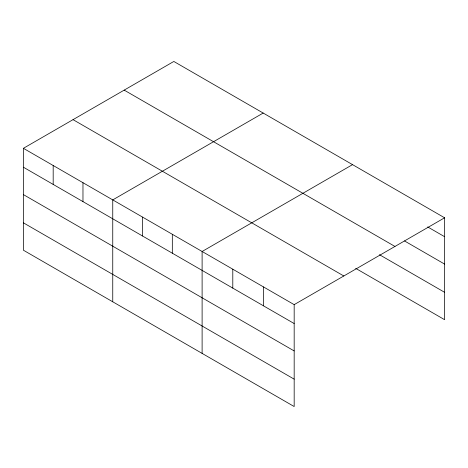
<?xml version="1.0" encoding="UTF-8"?>
<svg xmlns="http://www.w3.org/2000/svg" width="468" height="468" viewBox="0 0 468 468"><rect width="100%" height="100%" fill="white"/><g stroke="black" fill="none" stroke-linecap="round" stroke-linejoin="round"><path stroke-width="0.7" d="M23.4 148.309L294.173 304.639L294.173 406.54L23.4 250.21L23.4 148.309L173.827 61.46L444.6 217.79L444.6 319.691L355.668 268.345M263.186 113.051L112.753 199.9L112.753 301.796M352.539 164.642L202.112 251.491L202.112 353.387M294.173 304.639L444.6 217.79M427.693 226.933L444.6 236.697M404.516 240.944L444.6 264.087M124.19 90.125L394.957 246.449M379.466 254.697L444.6 292.301M73.043 119.65L343.81 275.98M23.4 167.216L294.173 323.546M23.4 194.606L294.173 350.936M23.4 222.821L294.173 379.15M263.484 286.925L263.484 305.832M232.795 269.205L232.795 288.112M172.323 234.292L172.323 253.2M142.541 217.099L142.541 236.001M82.971 182.707L82.971 201.609M53.182 165.508L53.182 184.415"/></g></svg>
